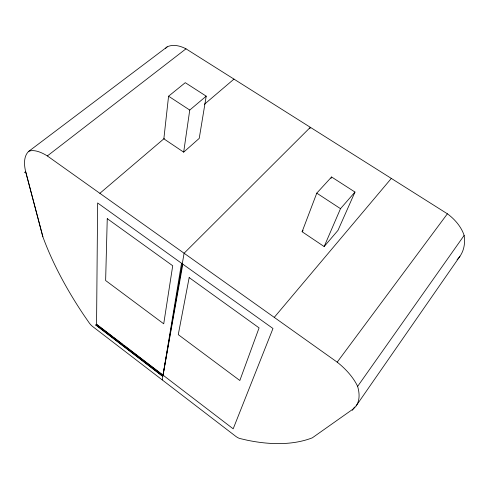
<?xml version="1.0" encoding="UTF-8"?>
<svg xmlns="http://www.w3.org/2000/svg" width="489" height="489" viewBox="0 0 489 489"><rect width="100%" height="100%" fill="white"/><g stroke="black" fill="none" stroke-linecap="round" stroke-linejoin="round"><path stroke-width="0.73" d="M95.893 325.124L96.559 324.268L233.186 428.822L272.978 328.498L181.523 263.259L163.039 375.142L162.366 376.035L95.893 325.124L96.559 324.47L97.635 202.966L182.819 264.188L163.039 375.142M168.571 96.211L163.852 138.827L183.675 152.146L199.225 138.381L206.205 96.168L185.276 82.678L168.571 96.211L189.75 110.062L183.675 152.146M162.366 376.035L95.893 324.922M162.214 379.904L184.096 253.241L310.344 127.311L309.885 128.693M302.11 231.743L316.774 193.143L331.585 176.981L354.983 192.061L337.997 230.337L324.158 246.56L302.11 231.743L303.119 230.612M331.029 178.393L331.585 176.981M324.158 246.56L340.503 208.669L354.983 192.061M352.294 410.302L354.525 407.044M356.145 405.87L459.929 256.303M357.624 386.389L464.14 235.423A37.152 24.688 33.5 0 0 447.386 213.803L185.985 48.821A34.016 20.489 52.9 0 0 167.189 46.852L28.796 151.297A58.539 25.159 48.8 0 0 25.66 171.651L42.855 236.774A322.691 157.189 40.1 0 0 84.022 315.374L89.163 322.819A6.718 2.439 44.9 0 0 92.843 326.664L235.6 436.212A7.182 2.702 40 0 0 240.068 438.566L247.061 440.186A303.217 137.953 47.3 0 0 312.33 437.826L353.247 408.938A63.961 30.422 38.5 0 0 357.624 386.389A43.246 20.617 37.6 0 0 337.196 362.153L47.341 155.948A39.065 16.608 49.4 0 0 28.796 151.297M337.196 362.153L447.386 213.803M274.256 317.379L391.322 178.418M99.866 193.32L164.304 138.436M204.365 104.322L233.968 79.108M189.75 110.062L206.205 96.168M47.341 155.948L185.985 48.821M24.45 172.586L25.66 171.651L42.873 236.786M316.774 193.143L340.503 208.669M96.559 324.47L112.262 336.493M113.472 337.416L122.531 344.354M123.741 345.277L145.49 361.921M146.694 362.844L163.008 375.326M464.14 235.423A55.025 36.553 35 0 1 457.074 259.69M165.637 48.344A50.96 31.015 52 0 1 167.189 46.852M107.25 218.65L105.636 280.533L163.723 323.804L172.715 265.753L107.25 218.65M189.164 277.587L178.265 334.635L239.842 380.503L259.078 327.887L189.164 277.587"/></g></svg>
